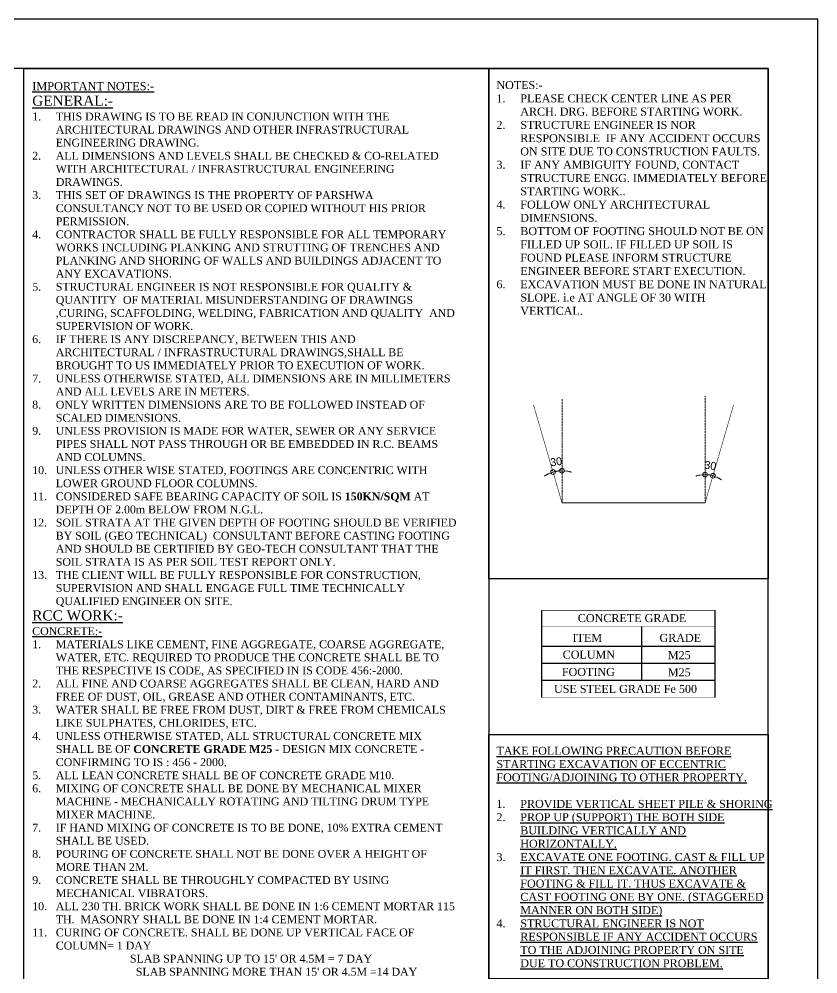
# Model space of a CAD drawing. Header units: millimetres. Extents: x 3470347 to 5996549, y -3470518 to 17149644.
# Drawn here: x 4062822 to 4097096, y 7201612 to 7242559 of the extents above; entities that cross this region are included whole.
import ezdxf

# ---------------------------------------------------------------- set-up
doc = ezdxf.new("R2010")
doc.units = ezdxf.units.MM
doc.header["$MEASUREMENT"] = 0
doc.header["$PDMODE"] = 35
doc.header["$PDSIZE"] = -5
for name, pattern in [('ACAD_ISO03W100', [30, 12, -18]), ('CENTER2', [1.125, 0.75, -0.125, 0.125, -0.125]), ('HIDDEN', [0.375, 0.25, -0.125])]:
    doc.linetypes.add(name, pattern=pattern)
doc.layers.get('0').update_dxf_attribs({"linetype": 'CONTINUOUS', "lineweight": 25})
doc.layers.get('DEFPOINTS').update_dxf_attribs({"linetype": 'CONTINUOUS', "lineweight": 25})
doc.layers.add('Grid', color=44, linetype='CONTINUOUS')
doc.layers.add('SHEET', color=7, linetype='CONTINUOUS', lineweight=15)
doc.styles.add('Aerial', font='times.ttf')
doc.styles.add('JAINIL', font='times.ttf')
doc.styles.get("Standard").update_dxf_attribs({"font": ''})
doc.styles.get('Standard').set_extended_font_data('AR CENA')
doc.dimstyles.new('m-1', dxfattribs={"dimscale": 0, "dimtxt": 5, "dimasz": 3, "dimexe": 1.75, "dimexo": 1.75, "dimgap": 0.25, "dimtad": 1, "dimdec": 0, "dimzin": 3, "dimdsep": 46, "dimlunit": 4, "dimtxsty": 'Standard', "dimblk": 'ORIGIN', "dimcen": 3, "dimdle": 1.75, "dimclrd": 4, "dimclre": 7, "dimclrt": 7, "dimadec": 0, "dimazin": 0, "dimtfac": 1, "dimtdec": 0, "dimtofl": 0, "dimtmove": 2, "dimatfit": 3, "dimfxl": 1, "dimfrac": 1, "dimtolj": 1, "dimtzin": 0, "dimlwd": 5, "dimlwe": 5, "dimarcsym": 0})

# ---------------------------------------------------------------- blocks, each defined once
blk = doc.blocks.new('_Origin')
at = {"color": 0, "linetype": 'ByBlock', "lineweight": -2}
blk.add_line((0, 0), (-1, 0), dxfattribs=at)
blk.add_circle((0, 0), 0.5, dxfattribs=at)
blk = doc.blocks.new('*D528')
at = {"color": 4, "linetype": 'CENTER2', "lineweight": 5}
for start, end in [(114.75137, 123.2577), (90, 106.24503), (72.98733, 81.49366)]:
    blk.add_arc((21.28, 0.07), 20.23, start, end, dxfattribs=at)
at = {"layer": 'DEFPOINTS', "color": 0}
for p in [(3.53, 60.99), (21.28, 65.37), (18.94, 20.16), (21.28, 0.07), (21.28, 0.07)]:
    blk.add_point(p, dxfattribs=at)
at = {"color": 4, "lineweight": 5, "xscale": 3, "yscale": 3, "zscale": 3}
for p, rotation in [((15.62, 19.49), 20.49819837398923), ((21.28, 20.29), 175.7468316595615)]:
    blk.add_blockref('_Origin', p, dxfattribs=dict(at, rotation=rotation))
at = {"color": 7, "lineweight": 0, "insert": (17.58, 26.03), "char_height": 5, "attachment_point": 5, "rotation": 8.12252}
blk.add_mtext('30', dxfattribs=at)
blk = doc.blocks.new('*D529')
at = {"color": 4, "linetype": 'CENTER2', "lineweight": 5}
for start, end in [(99.66296, 109.32591), (73.75497, 90), (54.42906, 64.09201)]:
    blk.add_arc((111.55, 0.07), 17.81, start, end, dxfattribs=at)
at = {"layer": 'DEFPOINTS', "color": 0}
for p in [(111.55, 67.29), (129.3, 60.99), (113.51, 17.77), (111.55, 0.07), (111.55, 0.07)]:
    blk.add_point(p, dxfattribs=at)
at = {"color": 4, "lineweight": 5, "xscale": 3, "yscale": 3, "zscale": 3}
for p, rotation in [((111.55, 17.88), 4.831477968994831), ((116.53, 17.17), 158.9234919974293)]:
    blk.add_blockref('_Origin', p, dxfattribs=dict(at, rotation=rotation))
at = {"color": 7, "lineweight": 0, "insert": (114.91, 23.64), "char_height": 5, "attachment_point": 5, "rotation": 351.87748}
blk.add_mtext('30', dxfattribs=at)
blk = doc.blocks.new('Z$W@#24862')
at = {"linetype": 'HIDDEN', "lineweight": 0, "ltscale": 0.5}
for p, q in [((111.55, 0.07), (111.55, 67.29)), ((21.28, 65.37), (21.28, 0.07))]:
    blk.add_line(p, q, dxfattribs=at)
at = {"linetype": 'Continuous', "lineweight": 0}
blk.add_line((21.28, 0.07), (111.55, 0.07), dxfattribs=at)
for points in [[(21.28, 0.07, 0.338, 0.338, 0), (3.25, 61.95, 0.338, 0.338, 0)], [(111.55, 0.07, 0.338, 0.338, 0), (129.58, 61.95, 0.338, 0.338, 0)]]:
    blk.add_lwpolyline(points, format="xyseb", dxfattribs=at)
at = {"linetype": 'CENTER2', "lineweight": 0}
for base, line1, line2, picture, middle in [((113.51, 17.77), ((111.55, 0.07), (111.55, 67.29)), ((111.55, 0.07), (129.3, 60.99)), '*D529', (114.91, 23.64)), ((18.94, 20.16), ((21.28, 0.07), (3.53, 60.99)), ((21.28, 65.37), (21.28, 0.07)), '*D528', (17.58, 26.03))]:
    dim = blk.add_angular_dim_2l(base=base, line1=line1, line2=line2, text='30', dimstyle='m-1', override={"dimscale": 1, "dimfrac": 0}, dxfattribs=at)
    dim.commit()
    dim.dimension.update_dxf_attribs({"geometry": picture, "text_midpoint": middle})

msp = doc.modelspace()

# ---------------------------------------------------------------- linework, layer by layer
at = {"color": 192, "lineweight": 25, "elevation": 0}
msp.add_lwpolyline([(3985318.88, 7163524.28), (4097096.25, 7163524.28), (4097096.25, 7242558.87), (3985318.88, 7242558.87)], close=True, dxfattribs=at)
at = {"lineweight": 25, "elevation": 0}
for points in [[(4082972.64, 7165649.38), (4063027.69, 7165649.38), (4063027.69, 7240433.77), (4082972.64, 7240433.77)], [(4094967.16, 7218550.6), (4082972.64, 7218550.6), (4082972.64, 7240433.77), (4094967.16, 7240433.77)], [(4082972.64, 7211884.49), (4094967.16, 7211884.49), (4094967.16, 7218550.6), (4082972.64, 7218550.6)], [(4094967.16, 7201393.66), (4082972.64, 7201393.66), (4082972.64, 7211884.49), (4094967.16, 7211884.49)]]:
    msp.add_lwpolyline(points, close=True, dxfattribs=at)
at = {"layer": 'Grid', "color": 7, "linetype": 'Continuous', "lineweight": 25}
for p, q in [((4085249.19, 7213466.38, 0), (4085248.98, 7217202.35, 0)), ((4092690.8, 7213466.43, 0), (4092690.81, 7217202.35, 0)), ((4089545.9, 7214202.1, 0), (4089545.91, 7216511.06, 0))]:
    msp.add_line(p, q, dxfattribs=at)
at = {"layer": 'Grid', "color": 8, "linetype": 'Continuous', "lineweight": 25}
for p, q in [((4085249.19, 7215673.47, 0), (4092690.65, 7215673.51, 0)), ((4085249.19, 7214937.77, 0), (4092690.65, 7214937.82, 0)), ((4085249.18, 7214202.08, 0), (4092690.8, 7214202.12, 0)), ((4085249.19, 7214202.08, 0), (4092690.65, 7214202.12, 0)), ((4085249.19, 7214202.08, 0), (4092690.81, 7214202.12, 0))]:
    msp.add_line(p, q, dxfattribs=at)
at = {"layer": 'Grid', "color": 7, "linetype": 'Continuous', "lineweight": 25, "elevation": 0}
for points in [[(4085248.98, 7217202.35, 21.19, 21.19, 0), (4092690.81, 7217202.35, 0, 0, 0)], [(4085248.98, 7216511.02, 21.19, 21.19, 0), (4092690.81, 7216511.02, 0, 0, 0)], [(4085249.18, 7213466.38, 21.19, 21.19, 0), (4092690.8, 7213466.43, 0, 0, 0)]]:
    msp.add_lwpolyline(points, format="xyseb", dxfattribs=at)
at = {"layer": 'SHEET', "color": 220, "lineweight": 25, "elevation": 0}
msp.add_lwpolyline([(3987447.97, 7165649.38), (4094967.16, 7165649.38), (4094967.16, 7240433.77), (3987447.97, 7240433.77)], close=True, dxfattribs=at)

# ---------------------------------------------------------------- block references
at = {"linetype": 'ACAD_ISO03W100', "lineweight": 25, "xscale": 67.9864454218051, "yscale": 67.9864454218051, "zscale": 67.9864454218051}
msp.add_blockref('Z$W@#24862', (4084669.99, 7221808.4, 0), dxfattribs=at)

# ---------------------------------------------------------------- texts
at = {"layer": 'Grid', "color": 4, "linetype": 'Continuous', "lineweight": 25, "style": 'JAINIL'}
for s, height, p in [('CONCRETE GRADE', 343.3242, (4086794.33, 7216700.03, 0)), ('ITEM', 343.324, (4086570.1, 7215850.22, 0)), ('GRADE', 343.324, (4090298.12, 7215850.22, 0)), ('USE STEEL GRADE Fe 500', 343.3242, (4085773.62, 7213661.13, 0))]:
    msp.add_text(s, height=height, dxfattribs=at).set_placement(p)
at = {"layer": 'Grid', "color": 7, "linetype": 'Continuous', "lineweight": 25, "style": 'JAINIL'}
for s, p in [('COLUMN', (4086144.58, 7215132.7, 0)), ('M25', (4090657.74, 7215109.28, 0)), ('FOOTING', (4086109.78, 7214391.01, 0)), ('M25', (4090657.74, 7214373.59, 0))]:
    msp.add_text(s, height=343.324, dxfattribs=at).set_placement(p)
at = {"layer": 'Grid', "color": 7, "lineweight": 25, "attachment_point": 1, "style": 'Aerial'}
for s, width, gutter_width, heights, insert, char_height in [("{\\H1.035928x;\\L\\C71;IMPORTANT NOTES:-\\P\\H1.245572x;\\C4;GENERAL:-}\\P\\pxi-3,l3,t3;1.^ITHIS DRAWING IS TO BE READ IN CONJUNCTION WITH THE ARCHITECTURAL DRAWINGS AND OTHER INFRASTRUCTURAL ENGINEERING DRAWING.\\P2.^IALL DIMENSIONS AND LEVELS SHALL BE CHECKED & CO-RELATED WITH ARCHITECTURAL / INFRASTRUCTURAL ENGINEERING DRAWINGS.\\P3.^I{\\C0;THIS SET OF DRAWINGS IS THE PROPERTY OF PARSHWA CONSULTANCY NOT TO BE USED OR COPIED WITHOUT HIS PRIOR PERMISSION.\\P4.^ICONTRACTOR SHALL BE FULLY RESPONSIBLE FOR ALL TEMPORARY WORKS INCLUDING PLANKING AND STRUTTING OF TRENCHES AND PLANKING AND SHORING OF WALLS AND BUILDINGS ADJACENT TO ANY EXCAVATIONS.\\P5.^ISTRUCTURAL ENGINEER IS NOT RESPONSIBLE FOR QUALITY & QUANTITY  OF MATERIAL MISUNDERSTANDING OF DRAWINGS ,CURING, SCAFFOLDING, WELDING, FABRICATION AND QUALITY  AND SUPERVISION OF WORK.}\\P6.^IIF THERE IS ANY DISCREPANCY, BETWEEN THIS AND ARCHITECTURAL / INFRASTRUCTURAL DRAWINGS,SHALL BE BROUGHT TO US IMMEDIATELY PRIOR TO \\A1;EXECUTION OF WORK.\\P7.^IUNLESS OTHERWISE STATED, ALL DIMENSIONS ARE IN MILLIMETERS AND ALL LEVELS ARE IN METERS.\\P8.^IONLY WRITTEN DIMENSIONS ARE TO BE FOLLOWED INSTEAD OF SCALED DIMENSIONS.\\P9.^IUNLESS PROVISION IS MADE FOR WATER, SEWER OR ANY SERVICE PIPES SHALL NOT PASS THROUGH OR BE EMBEDDED IN R.C. BEAMS AND COLUMNS.\\P10.^IUNLESS OTHER WISE STATED, FOOTINGS ARE CONCENTRIC WITH LOWER GROUND FLOOR COLUMNS.\\P11.^ICONSIDERED SAFE BEARING CAPACITY OF SOIL IS \\fTimes New Roman|b1|i0|c0|p18;\\C22;150KN/SQM\\fTimes New Roman|b0|i0|c0|p18;\\C7; AT DEPTH OF 2.00m BELOW FROM N.G.L. \\P12.^ISOIL STRATA AT THE GIVEN DEPTH OF FOOTING SHOULD BE VERIFIED BY SOIL (GEO TECHNICAL)  CONSULTANT BEFORE CASTING FOOTING AND SHOULD BE CERTIFIED BY GEO-TECH CONSULTANT THAT THE SOIL STRATA IS AS PER SOIL TEST REPORT ONLY.\\P13.^I\\C0;THE CLIENT WILL BE FULLY RESPONSIBLE FOR CONSTRUCTION, SUPERVISION AND SHALL ENGAGE FULL TIME TECHNICALLY QUALIFIED ENGINEER ON SITE.\\P\\pi0,l0,t0;\\H1.290323x;\\L\\C4;RCC WORK:-\\P\\H0.775x;CONCRETE:-\\P\\pi-3,l3,t3;\\l\\C7;1.^IMATERIALS LIKE CEMENT, FINE AGGREGATE, COARSE AGGREGATE, WATER, ETC. REQUIRED TO PRODUCE THE CONCRETE SHALL BE TO THE RESPECTIVE IS CODE, AS SPECIFIED IN IS CODE 456:-2000.\\P2.^IALL FINE AND COARSE AGGREGATES SHALL BE CLEAN, HARD AND FREE OF DUST, OIL, GREASE AND OTHER CONTAMINANTS, ETC.\\P3.^IWATER SHALL BE FREE FROM DUST, DIRT & FREE FROM CHEMICALS LIKE SULPHATES, CHLORIDES, ETC.\\P4.^IUNLESS OTHERWISE STATED, ALL STRUCTURAL CONCRETE MIX SHALL BE OF \\fTimes New Roman|b1|i0|c0|p18;\\C22;CONCRETE GRADE M25\\fTimes New Roman|b0|i0|c0|p18;\\C7; - DESIGN MIX CONCRETE - CONFIRMING TO IS : 456 - 2000.\\P5.^IALL LEAN CONCRETE SHALL BE OF CONCRETE GRADE M10.\\P6.^IMIXING OF CONCRETE SHALL BE DONE BY MECHANICAL MIXER MACHINE - MECHANICALLY ROTATING AND TILTING DRUM TYPE MIXER MACHINE.\\P7.^IIF HAND MIXING OF CONCRETE IS TO BE DONE, 10% EXTRA CEMENT SHALL BE USED.\\P8.^IPOURING OF CONCRETE SHALL NOT BE DONE OVER A HEIGHT OF MORE THAN 2M.\\P9.^ICONCRETE SHALL BE THROUGHLY COMPACTED BY USING MECHANICAL VIBRATORS.\\P\\C0;10.^IALL 230 TH. BRICK WORK SHALL BE DONE IN 1:6 CEMENT MORTAR 115 TH.  MASONRY SHALL BE DONE IN 1:4 CEMENT MORTAR.\\P11.^ICURING OF CONCRETE. SHALL BE DONE UP VERTICAL FACE OF COLUMN= 1 DAY                                                                                                                                 SLAB SPANNING UP TO 15' OR 4.5M = 7 DAY                                                        SLAB SPANNING MORE THAN 15' OR 4.5M =14 DAY                                          BEAM SPANNING UP TO 20' OR 6.0M = 14 DAY                                                  BEAM SPANNING MORE THAN 20' OR 6.0M = 14 DAY\\P12.^IFOR SLAB PONDING METHOD, WRAP JUTE BAGS AROUND COLUMNS, AND WETTING 3 TIMES A DAY FOR BRICK WALLS.\\P\\C7;13.^IADMIXTURES IN CONCRETE, IF SPECIFIED TO USE, SHALL BE COMPLIED WITH IS 9103 AND SHALL BE USED AS PER MANUFACTURER'S SPECIFICATION AND CONFIRMED BY US.\\P14.^IAT CONSTRUCTION JOINT OF R.C.C. WALL, RAFT & SLAB, ETC. PROVIDE RUBBER / P.V.C. WATER STOPS. FORM WORK - FIXING & REMOVAL - AND CONCRETING - PLACING.\\P15.^ICOMPACTING, FINISHING FOR DURABILITY & CURING - SHALL BE DONE AS SPECIFIED BY IS : 456 - 2000.\\P16.^IFOR THE DESIGN AND DETAILING OF FORM WORK, REFERENCE MAY BE MADE TO IS : 14687.\\P\\pi0,l0,t0;\\L\\C4;REINFORCEMENT:-\\P\\pi-3,l3,t3;\\l\\C7;1.^IREINFORCEMENT MARKED:                                                                                                # INDICATES HYSD / RIBBED BAR / COLD TWISTED BAR SHALL CONFIRM TO IS : 1786 - 1985 OF GRADE OF Fe 500.                                                                            # INDICATES MILD STEEL BAR CONFORMING TO IS : 432 PART I - 1982 OF GRADE Fe 250.\\P2.^IREINFORCEMENT SHALL BE FREE FROM LOOSE MILL SCALES, LOOSE RUST AND COATS OF PAINT, OIL, MUD OR ANY OTHER SUBSTANCES WHICH REDUCE THE BOND.\\P3.^I\\C0;REINFORCEMENT SHALL BE BENT AND FIXED IN ACCORDANCE WITH PROCEDURE SPECIFIED IN IS 2502.\\P\\C7;4.^IMINIMUM CLEAR COVER TO MAIN REINFORCEMENT SHALL BE PROVIDED BY PLASTIC / CONCRETE COVER BLOCKS AS FOLLOWS:                                                                                                       \\C0;50 MM FOR FOUNDATION (2 INCH)                                                                                  40 MM FOR COLUMNS (1.5 INCH)                                                                                        20 MM FOR BEAMS &                                                                                                                 15 MM FOR LINTELS & CHAJJA(1 INCH)                                                                             45 MM FOR WATER RETAINING ELEMENTS (0.5 INCH)\\P\\C7;5.^IBENDING / BINDING / FIXING / ASSEMBLING OF REINFORCEMENT SHALL BE DONE, CONFIRMED TO IS : 2502.\\P6.^IPROVIDE APPROVED TYPE AND ADEQUATE CHAIRS TO TOP BARS TO KEEP AT TOP LEVEL AT AND LEAST ONE CHAIR / 1 SQM OF AREA.\\P7.^IPROVIDE 25 MM DIA BAR AS SPACER BAR @ 750 MM C/C TO KEEP THE REINFORCEMENT BAR IN LAYERS FOR BEAMS.\\P8.^IBARS OF DIAMETER MORE THAN 25MM TO BE WELDED AS SPECIFIED BY IS CODE FOR 250 MM MINIMUM LENGTH.\\P9.^ILAPS TO BE STAGGERED AND AT ONE POINT SHALL NOT BE MORE THAN 33% OF BARS.\\P10.^ILAP LENGTH FOR HYSD / RIBBED TOR / COLD TWISTED BARS SHALL BE 50 TIMES DIA OF BAR.\\P11.^IPRIOR TO CONCRETING, REINFORCEMENT SHALL BE CHECKED BY AUTHORIZED ENGINEER OR FROM OUR OFFICE.\\P12.^ISTRUCTURAL CONSULTANT IS NOT RESPONSIBLE FOR ANY DAMAGE IN THE ADJOINING BUILDING OR THE BUILDING  WHICH IS UNDER CONSTRUCTION DUE TO CONSTRUCTION MISTAKES.\\P13.^IDO NOT REMOVE THE CENTERING OF PROJECTED PORTION OF SLABS & BEAMS UNLESS & UNTIL PROPER LOAD AGAINST OVERTURNING IS ESTABLISHED OVER THOSE SLABS & BEAMS.\\P14.^IIN CASE OF ANY HIGHER MIX PROPOSED FOR ANY COLUMNS THEN CAST THE JUNCTION OF ALL BEAMS OVER THAT COLUMN IN THE SAME HIGHER MIX.\\P15.^IFIRST CONSTRUCT BRICK WALL AND THEN CAST BEAM,COLUMN AND SLAB TO AVOID CRACKING PROBLEMS.\\P\\pi0,l0,t0;\\H1.290323x;\\L\\C4;FABRICATION :-\\P\\pi-3,l3,t3;\\fArial|b0|i0|c0|p34;\\H0.775x;\\l\\C7;1.^IALL STRUCTURAL STEEL OF FOR FABRICATION WORK SHALL BE OF Fe250 GRADE.\\P2.^IALL PIPES SHALL HAVE MINIMUM YIELD STRENGTH OF 250 N/Sq.mm.\\P\\fTimes New Roman|b0|i0|c0|p18;3.^I\\fArial|b0|i0|c0|p34;ALL CAP & SHOE PLATE SHALL BE WELDED AFTER FINAL ERECTION.", 18187.3592, 577.75, [76333.65], (4063385.55, 7239857.93, 0), 336.99431), ('{\\C71;NOTES:-}\\P\\pxi-3,l3,t3;1.^IPLEASE CHECK CENTER LINE AS PER ARCH. DRG. BEFORE STARTING WORK.\\P2.^ISTRUCTURE ENGINEER IS NOR RESPONSIBLE  IF ANY ACCIDENT OCCURS ON SITE DUE TO CONSTRUCTION FAULTS.\\P3.^IIF ANY AMBIGUITY FOUND, CONTACT STRUCTURE ENGG. IMMEDIATELY BEFORE STARTING WORK..\\P4.^IFOLLOW ONLY ARCHITECTURAL DIMENSIONS.\\P5.^IBOTTOM OF FOOTING SHOULD NOT BE ON FILLED UP SOIL. IF FILLED UP SOIL IS FOUND PLEASE INFORM STRUCTURE ENGINEER BEFORE START EXECUTION.\\P6.^IEXCAVATION MUST BE DONE IN NATURAL SLOPE. i.e AT ANGLE OF 30 WITH VERTICAL.', 11634.1666, 534.02, [13451.5], (4083303.41, 7239901.51, 0), 341.63047)]:
    msp.add_mtext_dynamic_manual_height_columns(s, width=width, gutter_width=gutter_width, heights=heights, dxfattribs=dict(at, insert=insert, char_height=char_height))
at = {"layer": 'Grid', "color": 7, "lineweight": 25, "insert": (4083303.41, 7211352.24, 0), "char_height": 341.63047, "width": 11634.1666, "attachment_point": 1, "style": 'Aerial'}
msp.add_mtext('{\\L\\C71;TAKE FOLLOWING PRECAUTION BEFORE\\PSTARTING EXCAVATION OF ECCENTRIC FOOTING/ADJOINING TO OTHER PROPERTY.}\\P\\P\\pxi-3,l3,t3;1.^I{\\LPROVIDE VERTICAL SHEET PILE & SHORING}\\P2.^I{\\LPROP UP (SUPPORT) THE BOTH SIDE BUILDING VERTICALLY AND HORIZONTALLY.}\\P3.^I{\\LEXCAVATE ONE FOOTING. CAST & FILL UP IT FIRST. THEN EXCAVATE. ANOTHER FOOTING & FILL IT. THUS EXCAVATE & CAST FOOTING ONE BY ONE. (STAGGERED MANNER ON BOTH SIDE)}\\P4.^I{\\LSTRUCTURAL ENGINEER IS NOT RESPONSIBLE IF ANY ACCIDENT OCCURS TO THE ADJOINING PROPERTY ON SITE DUE TO CONSTRUCTION PROBLEM. }', dxfattribs=at)

doc.saveas('drawing.dxf')
